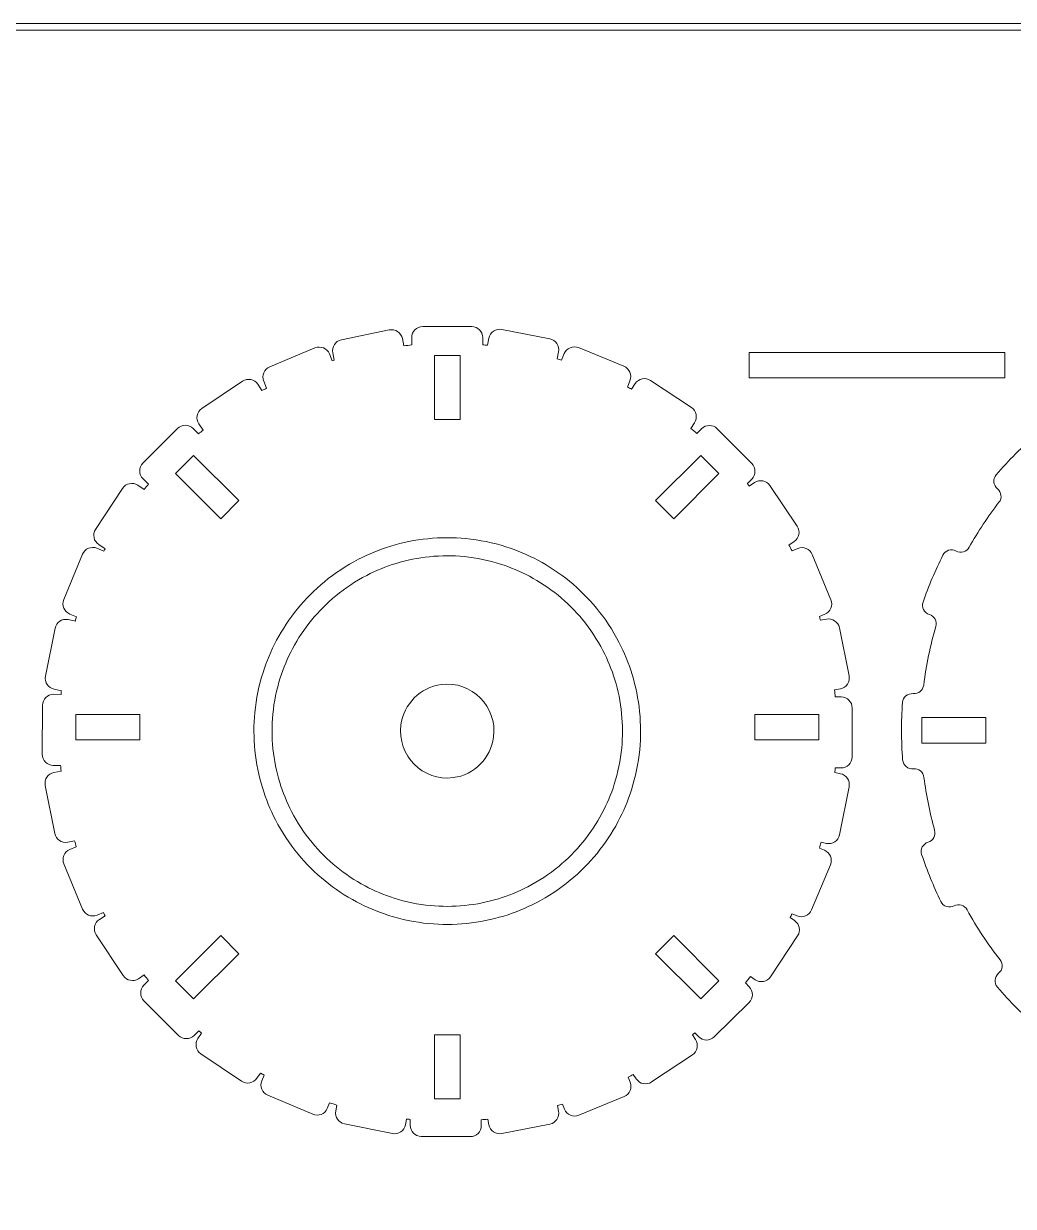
# Model space of a CAD drawing. Header units: centimetres. Extents: x -162 to 162, y -134 to 134.
# Drawn here: x 108.9 to 120.7, y -4.79 to 9.3 of the extents above; entities that cross this region are included whole.
import ezdxf

# ---------------------------------------------------------------- set-up
doc = ezdxf.new("R2010")
doc.units = ezdxf.units.CM
doc.header["$MEASUREMENT"] = 0
doc.layers.add('Capa 1', color=7, linetype='Continuous')
doc.layers.add('GUIDE', color=7, linetype='Continuous')

msp = doc.modelspace()

# ---------------------------------------------------------------- linework, layer by layer
at = {"layer": 'Capa 1', "lineweight": 9}
for points, knots in [([(118.64385, 0.43228), (118.71633, 0.43212), (118.77573, 0.49127), (118.77591, 0.56373), (118.77591, 0.56373), (118.77724, 1.14718), (118.77724, 1.14718), (118.77739, 1.21965), (118.71825, 1.27907), (118.64579, 1.27925), (118.64579, 1.27925), (118.57515, 1.2794), (118.57515, 1.2794), (118.57265, 1.30703), (118.57028, 1.33467), (118.5673, 1.36215), (118.5673, 1.36215), (118.63628, 1.37601), (118.63628, 1.37601), (118.70732, 1.3903), (118.75377, 1.4601), (118.73948, 1.53114), (118.73948, 1.53114), (118.62452, 2.10317), (118.62452, 2.10317), (118.61025, 2.17421), (118.54043, 2.22065), (118.46938, 2.20638), (118.46938, 2.20638), (118.39914, 2.19226), (118.39914, 2.19226), (118.39467, 2.20712), (118.39096, 2.22227), (118.38636, 2.23704), (118.38636, 2.23704), (118.45189, 2.26407), (118.45189, 2.26407), (118.51888, 2.29168), (118.55109, 2.3691), (118.52346, 2.43609), (118.52346, 2.43609), (118.30105, 2.9755), (118.30105, 2.9755), (118.27342, 3.04249), (118.19601, 3.0747), (118.12902, 3.04707), (118.12902, 3.04707), (118.06037, 3.01876), (118.06037, 3.01876), (118.04827, 3.04168), (118.03639, 3.06471), (118.02392, 3.08739), (118.02392, 3.08739), (118.08543, 3.12864), (118.08543, 3.12864), (118.14561, 3.16898), (118.16184, 3.25126), (118.12148, 3.31144), (118.12148, 3.31144), (117.79653, 3.79604), (117.79653, 3.79604), (117.75616, 3.85622), (117.67391, 3.87245), (117.61373, 3.83209), (117.61373, 3.83209), (117.54978, 3.78922), (117.54978, 3.78922), (117.54165, 3.79918), (117.53353, 3.80914), (117.5253, 3.81903), (117.5253, 3.81903), (117.57995, 3.8733), (117.57995, 3.8733), (117.63138, 3.92436), (117.63166, 4.00821), (117.58059, 4.05963), (117.58059, 4.05963), (117.16945, 4.4736), (117.16945, 4.4736), (117.11838, 4.52503), (117.03454, 4.52531), (116.98311, 4.47424), (116.98311, 4.47424), (116.92674, 4.41827), (116.92674, 4.41827), (116.90254, 4.43844), (116.87775, 4.45788), (116.85313, 4.47757), (116.85313, 4.47757), (116.8975, 4.5445), (116.8975, 4.5445), (116.93753, 4.60489), (116.92085, 4.68708), (116.86047, 4.72711), (116.86047, 4.72711), (116.37413, 5.04946), (116.37413, 5.04946), (116.31373, 5.08951), (116.23156, 5.07283), (116.19153, 5.01244), (116.19153, 5.01244), (116.14667, 4.94475), (116.14667, 4.94475), (116.1304, 4.95349), (116.1137, 4.96149), (116.09731, 4.97003), (116.09731, 4.97003), (116.1285, 5.04588), (116.1285, 5.04588), (116.15607, 5.11289), (116.12378, 5.19028), (116.05677, 5.21784), (116.05677, 5.21784), (115.51717, 5.43979), (115.51717, 5.43979), (115.45015, 5.46736), (115.37276, 5.43508), (115.34521, 5.36807), (115.34521, 5.36807), (115.31358, 5.29115), (115.31358, 5.29115), (115.29606, 5.29649), (115.27821, 5.30106), (115.2606, 5.30619), (115.2606, 5.30619), (115.27689, 5.38865), (115.27689, 5.38865), (115.29094, 5.45973), (115.24427, 5.5294), (115.17318, 5.54345), (115.17318, 5.54345), (114.6008, 5.65657), (114.6008, 5.65657), (114.5297, 5.67062), (114.46004, 5.62395), (114.446, 5.55287), (114.446, 5.55287), (114.42939, 5.46886), (114.42939, 5.46886), (114.41137, 5.47067), (114.39305, 5.47139), (114.37498, 5.47299), (114.37498, 5.47299), (114.37498, 5.55981), (114.37498, 5.55981), (114.37498, 5.63227), (114.31571, 5.69157), (114.24323, 5.69157), (114.24323, 5.69157), (113.65977, 5.69157), (113.65977, 5.69157), (113.58731, 5.69157), (113.52801, 5.63227), (113.52801, 5.55981), (113.52801, 5.55981), (113.52801, 5.47164), (113.52801, 5.47164), (113.49652, 5.46873), (113.46518, 5.46535), (113.43386, 5.4618), (113.43386, 5.4618), (113.41597, 5.54836), (113.41597, 5.54836), (113.4013, 5.61931), (113.33124, 5.66537), (113.26027, 5.65069), (113.26027, 5.65069), (112.6889, 5.53256), (112.6889, 5.53256), (112.61793, 5.5179), (112.57188, 5.44783), (112.58654, 5.37687), (112.58654, 5.37687), (112.60443, 5.29038), (112.60443, 5.29038), (112.59647, 5.28795), (112.58833, 5.28593), (112.5804, 5.28346), (112.5804, 5.28346), (112.54677, 5.36465), (112.54677, 5.36465), (112.51905, 5.43159), (112.44158, 5.46367), (112.37463, 5.43596), (112.37463, 5.43596), (111.83559, 5.21268), (111.83559, 5.21268), (111.76864, 5.18494), (111.73655, 5.10749), (111.76428, 5.04054), (111.76428, 5.04054), (111.79872, 4.95738), (111.79872, 4.95738), (111.78029, 4.94765), (111.76154, 4.93846), (111.74325, 4.92847), (111.74325, 4.92847), (111.69357, 5.00272), (111.69357, 5.00272), (111.65328, 5.06294), (111.57104, 5.07925), (111.51082, 5.03896), (111.51082, 5.03896), (111.02588, 4.71451), (111.02588, 4.71451), (110.96565, 4.67421), (110.94934, 4.59195), (110.98964, 4.53173), (110.98964, 4.53173), (111.04027, 4.45609), (111.04027, 4.45609), (111.02242, 4.4416), (111.00468, 4.42702), (110.98707, 4.41227), (110.98707, 4.41227), (110.92252, 4.47647), (110.92252, 4.47647), (110.87116, 4.52757), (110.78731, 4.52735), (110.7362, 4.47597), (110.7362, 4.47597), (110.32474, 4.06229), (110.32474, 4.06229), (110.27364, 4.01091), (110.27387, 3.92706), (110.32525, 3.87597), (110.32525, 3.87597), (110.38944, 3.81211), (110.38944, 3.81211), (110.37252, 3.7917), (110.35653, 3.77051), (110.33994, 3.74979), (110.33994, 3.74979), (110.26357, 3.80004), (110.26357, 3.80004), (110.20303, 3.83987), (110.12091, 3.82293), (110.08108, 3.76239), (110.08108, 3.76239), (109.76036, 3.27499), (109.76036, 3.27499), (109.72054, 3.21446), (109.73747, 3.13234), (109.79801, 3.0925), (109.79801, 3.0925), (109.8729, 3.04322), (109.8729, 3.04322), (109.86786, 3.03385), (109.86329, 3.02419), (109.85832, 3.01477), (109.85832, 3.01477), (109.77506, 3.04915), (109.77506, 3.04915), (109.70808, 3.0768), (109.63066, 3.04464), (109.603, 2.97765), (109.603, 2.97765), (109.38031, 2.43836), (109.38031, 2.43836), (109.35266, 2.37138), (109.38483, 2.29395), (109.45181, 2.26629), (109.45181, 2.26629), (109.53308, 2.23273), (109.53308, 2.23273), (109.52797, 2.21627), (109.52385, 2.19939), (109.51892, 2.18284), (109.51892, 2.18284), (109.43179, 2.20023), (109.43179, 2.20023), (109.36072, 2.21442), (109.29098, 2.16787), (109.2768, 2.09681), (109.2768, 2.09681), (109.16262, 1.52462), (109.16262, 1.52462), (109.14844, 1.45355), (109.19497, 1.38382), (109.26604, 1.36964), (109.26604, 1.36964), (109.3522, 1.35244), (109.3522, 1.35244), (109.35067, 1.33807), (109.34923, 1.32366), (109.34784, 1.30925), (109.34784, 1.30925), (109.25999, 1.30961), (109.25999, 1.30961), (109.18752, 1.30992), (109.12798, 1.25088), (109.12768, 1.17841), (109.12768, 1.17841), (109.12524, 0.59496), (109.12524, 0.59496), (109.12494, 0.5225), (109.18397, 0.46296), (109.25643, 0.46266), (109.25643, 0.46266), (109.34357, 0.46229), (109.34357, 0.46229), (109.34544, 0.44017), (109.34645, 0.41779), (109.34864, 0.39575), (109.34864, 0.39575), (109.26436, 0.37923), (109.26436, 0.37923), (109.19325, 0.36529), (109.14647, 0.29571), (109.16042, 0.2246), (109.16042, 0.2246), (109.27264, -0.34798), (109.27264, -0.34798), (109.28659, -0.41909), (109.35618, -0.46586), (109.42729, -0.45192), (109.42729, -0.45192), (109.50989, -0.43572), (109.50989, -0.43572), (109.51677, -0.45947), (109.52291, -0.48354), (109.53016, -0.50714), (109.53016, -0.50714), (109.45354, -0.53887), (109.45354, -0.53887), (109.38659, -0.56662), (109.35452, -0.64409), (109.38225, -0.71104), (109.38225, -0.71104), (109.6056, -1.25006), (109.6056, -1.25006), (109.63334, -1.317), (109.71081, -1.34908), (109.77776, -1.32133), (109.77776, -1.32133), (109.85347, -1.28996), (109.85347, -1.28996), (109.86004, -1.3025), (109.86615, -1.31531), (109.87283, -1.32777), (109.87283, -1.32777), (109.80506, -1.37267), (109.80506, -1.37267), (109.74465, -1.41269), (109.72797, -1.49486), (109.768, -1.55527), (109.768, -1.55527), (110.09026, -2.04167), (110.09026, -2.04167), (110.13027, -2.10207), (110.21244, -2.11874), (110.27286, -2.07873), (110.27286, -2.07873), (110.33985, -2.03434), (110.33985, -2.03434), (110.35726, -2.05609), (110.37414, -2.07823), (110.39192, -2.09966), (110.39192, -2.09966), (110.33589, -2.15578), (110.33589, -2.15578), (110.28469, -2.20706), (110.28476, -2.29091), (110.33605, -2.34211), (110.33605, -2.34211), (110.74896, -2.75433), (110.74896, -2.75433), (110.80024, -2.80552), (110.88408, -2.80546), (110.93527, -2.75418), (110.93527, -2.75418), (110.98995, -2.69942), (110.98995, -2.69942), (111.00107, -2.70873), (111.01207, -2.71822), (111.02328, -2.72742), (111.02328, -2.72742), (110.98035, -2.79125), (110.98035, -2.79125), (110.9399, -2.85136), (110.956, -2.93366), (111.01611, -2.9741), (111.01611, -2.9741), (111.50022, -3.29979), (111.50022, -3.29979), (111.56034, -3.34024), (111.64264, -3.32415), (111.68308, -3.26401), (111.68308, -3.26401), (111.72454, -3.20239), (111.72454, -3.20239), (111.73951, -3.21064), (111.75442, -3.21898), (111.76948, -3.22707), (111.76948, -3.22707), (111.74081, -3.29519), (111.74081, -3.29519), (111.7127, -3.36199), (111.74435, -3.43963), (111.81115, -3.46773), (111.81115, -3.46773), (112.34893, -3.69404), (112.34893, -3.69404), (112.41573, -3.72215), (112.49336, -3.6905), (112.52147, -3.6237), (112.52147, -3.6237), (112.5493, -3.5576), (112.5493, -3.5576), (112.57789, -3.56673), (112.60673, -3.5753), (112.63558, -3.58389), (112.63558, -3.58389), (112.62158, -3.65436), (112.62158, -3.65436), (112.60745, -3.72544), (112.65404, -3.79514), (112.72513, -3.80927), (112.72513, -3.80927), (113.2974, -3.92295), (113.2974, -3.92295), (113.36848, -3.93709), (113.43818, -3.89049), (113.45231, -3.8194), (113.45231, -3.8194), (113.46598, -3.75055), (113.46598, -3.75055), (113.48065, -3.75211), (113.49535, -3.75352), (113.51006, -3.75495), (113.51006, -3.75495), (113.50979, -3.82517), (113.50979, -3.82517), (113.5095, -3.89763), (113.56856, -3.95715), (113.64102, -3.95743), (113.64102, -3.95743), (114.22448, -3.9597), (114.22448, -3.9597), (114.29695, -3.95998), (114.35647, -3.90092), (114.35674, -3.82847), (114.35674, -3.82847), (114.35702, -3.75902), (114.35702, -3.75902), (114.3828, -3.75684), (114.40889, -3.75572), (114.43454, -3.75311), (114.43454, -3.75311), (114.44774, -3.81972), (114.44774, -3.81972), (114.46181, -3.89081), (114.53148, -3.93744), (114.60257, -3.92337), (114.60257, -3.92337), (115.17492, -3.81004), (115.17492, -3.81004), (115.246, -3.79596), (115.29264, -3.72629), (115.27857, -3.6552), (115.27857, -3.6552), (115.26555, -3.58947), (115.26555, -3.58947), (115.28459, -3.58388), (115.30391, -3.57901), (115.32286, -3.57319), (115.32286, -3.57319), (115.34802, -3.63423), (115.34802, -3.63423), (115.37562, -3.70124), (115.45303, -3.73347), (115.52002, -3.70586), (115.52002, -3.70586), (116.05949, -3.48357), (116.05949, -3.48357), (116.12648, -3.45597), (116.15871, -3.37855), (116.13111, -3.31156), (116.13111, -3.31156), (116.10587, -3.25032), (116.10587, -3.25032), (116.12659, -3.23947), (116.14783, -3.22946), (116.16837, -3.2183), (116.16837, -3.2183), (116.2045, -3.27245), (116.2045, -3.27245), (116.24472, -3.33273), (116.32696, -3.34913), (116.38723, -3.30891), (116.38723, -3.30891), (116.87255, -2.98502), (116.87255, -2.98502), (116.93282, -2.9448), (116.94921, -2.86258), (116.909, -2.80231), (116.909, -2.80231), (116.87224, -2.74722), (116.87224, -2.74722), (116.88188, -2.73943), (116.89192, -2.73212), (116.90148, -2.72424), (116.90148, -2.72424), (116.94755, -2.77089), (116.94755, -2.77089), (116.99844, -2.82246), (117.08231, -2.82299), (117.13387, -2.77208), (117.13387, -2.77208), (117.54908, -2.36216), (117.54908, -2.36216), (117.60063, -2.31124), (117.60116, -2.22741), (117.55025, -2.17583), (117.55025, -2.17583), (117.50369, -2.12865), (117.50369, -2.12865), (117.52448, -2.10399), (117.54507, -2.07915), (117.56538, -2.05405), (117.56538, -2.05405), (117.62045, -2.0908), (117.62045, -2.0908), (117.68072, -2.13102), (117.76295, -2.11461), (117.80316, -2.05434), (117.80316, -2.05434), (118.12703, -1.56899), (118.12703, -1.56899), (118.16724, -1.50872), (118.15083, -1.42649), (118.09056, -1.38628), (118.09056, -1.38628), (118.03644, -1.35016), (118.03644, -1.35016), (118.04451, -1.33528), (118.0517, -1.31986), (118.05961, -1.3049), (118.05961, -1.3049), (118.12055, -1.3303), (118.12055, -1.3303), (118.18743, -1.35818), (118.26495, -1.32628), (118.29284, -1.25939), (118.29284, -1.25939), (118.51733, -0.72084), (118.51733, -0.72084), (118.54522, -0.65396), (118.51331, -0.57643), (118.44643, -0.54854), (118.44643, -0.54854), (118.38582, -0.52328), (118.38582, -0.52328), (118.39303, -0.5002), (118.39898, -0.4766), (118.40582, -0.45337), (118.40582, -0.45337), (118.47146, -0.46645), (118.47146, -0.46645), (118.54253, -0.48062), (118.61226, -0.43406), (118.62642, -0.363), (118.62642, -0.363), (118.7405, 0.2092), (118.7405, 0.2092), (118.75468, 0.28027), (118.70812, 0.35), (118.63706, 0.36417), (118.63706, 0.36417), (118.57037, 0.37746), (118.57037, 0.37746), (118.57225, 0.39568), (118.57323, 0.41416), (118.57488, 0.43244), (118.57488, 0.43244), (118.64385, 0.43228), (118.64385, 0.43228)], [0, 0, 0, 0, 0.00520833, 0.00520833, 0.00520833, 0.01041667, 0.01041667, 0.01041667, 0.015625, 0.015625, 0.015625, 0.02083333, 0.02083333, 0.02083333, 0.02604167, 0.02604167, 0.02604167, 0.03125, 0.03125, 0.03125, 0.03645833, 0.03645833, 0.03645833, 0.04166667, 0.04166667, 0.04166667, 0.046875, 0.046875, 0.046875, 0.05208333, 0.05208333, 0.05208333, 0.05729167, 0.05729167, 0.05729167, 0.0625, 0.0625, 0.0625, 0.06770833, 0.06770833, 0.06770833, 0.07291667, 0.07291667, 0.07291667, 0.078125, 0.078125, 0.078125, 0.08333333, 0.08333333, 0.08333333, 0.08854167, 0.08854167, 0.08854167, 0.09375, 0.09375, 0.09375, 0.09895833, 0.09895833, 0.09895833, 0.10416667, 0.10416667, 0.10416667, 0.109375, 0.109375, 0.109375, 0.11458333, 0.11458333, 0.11458333, 0.11979167, 0.11979167, 0.11979167, 0.125, 0.125, 0.125, 0.13020833, 0.13020833, 0.13020833, 0.13541667, 0.13541667, 0.13541667, 0.140625, 0.140625, 0.140625, 0.14583333, 0.14583333, 0.14583333, 0.15104167, 0.15104167, 0.15104167, 0.15625, 0.15625, 0.15625, 0.16145833, 0.16145833, 0.16145833, 0.16666667, 0.16666667, 0.16666667, 0.171875, 0.171875, 0.171875, 0.17708333, 0.17708333, 0.17708333, 0.18229167, 0.18229167, 0.18229167, 0.1875, 0.1875, 0.1875, 0.19270833, 0.19270833, 0.19270833, 0.19791667, 0.19791667, 0.19791667, 0.203125, 0.203125, 0.203125, 0.20833333, 0.20833333, 0.20833333, 0.21354167, 0.21354167, 0.21354167, 0.21875, 0.21875, 0.21875, 0.22395833, 0.22395833, 0.22395833, 0.22916667, 0.22916667, 0.22916667, 0.234375, 0.234375, 0.234375, 0.23958333, 0.23958333, 0.23958333, 0.24479167, 0.24479167, 0.24479167, 0.25, 0.25, 0.25, 0.25520833, 0.25520833, 0.25520833, 0.26041667, 0.26041667, 0.26041667, 0.265625, 0.265625, 0.265625, 0.27083333, 0.27083333, 0.27083333, 0.27604167, 0.27604167, 0.27604167, 0.28125, 0.28125, 0.28125, 0.28645833, 0.28645833, 0.28645833, 0.29166667, 0.29166667, 0.29166667, 0.296875, 0.296875, 0.296875, 0.30208333, 0.30208333, 0.30208333, 0.30729167, 0.30729167, 0.30729167, 0.3125, 0.3125, 0.3125, 0.31770833, 0.31770833, 0.31770833, 0.32291667, 0.32291667, 0.32291667, 0.328125, 0.328125, 0.328125, 0.33333333, 0.33333333, 0.33333333, 0.33854167, 0.33854167, 0.33854167, 0.34375, 0.34375, 0.34375, 0.34895833, 0.34895833, 0.34895833, 0.35416667, 0.35416667, 0.35416667, 0.359375, 0.359375, 0.359375, 0.36458333, 0.36458333, 0.36458333, 0.36979167, 0.36979167, 0.36979167, 0.375, 0.375, 0.375, 0.38020833, 0.38020833, 0.38020833, 0.38541667, 0.38541667, 0.38541667, 0.390625, 0.390625, 0.390625, 0.39583333, 0.39583333, 0.39583333, 0.40104167, 0.40104167, 0.40104167, 0.40625, 0.40625, 0.40625, 0.41145833, 0.41145833, 0.41145833, 0.41666667, 0.41666667, 0.41666667, 0.421875, 0.421875, 0.421875, 0.42708333, 0.42708333, 0.42708333, 0.43229167, 0.43229167, 0.43229167, 0.4375, 0.4375, 0.4375, 0.44270833, 0.44270833, 0.44270833, 0.44791667, 0.44791667, 0.44791667, 0.453125, 0.453125, 0.453125, 0.45833333, 0.45833333, 0.45833333, 0.46354167, 0.46354167, 0.46354167, 0.46875, 0.46875, 0.46875, 0.47395833, 0.47395833, 0.47395833, 0.47916667, 0.47916667, 0.47916667, 0.484375, 0.484375, 0.484375, 0.48958333, 0.48958333, 0.48958333, 0.49479167, 0.49479167, 0.49479167, 0.5, 0.5, 0.5, 0.50520833, 0.50520833, 0.50520833, 0.51041667, 0.51041667, 0.51041667, 0.515625, 0.515625, 0.515625, 0.52083333, 0.52083333, 0.52083333, 0.52604167, 0.52604167, 0.52604167, 0.53125, 0.53125, 0.53125, 0.53645833, 0.53645833, 0.53645833, 0.54166667, 0.54166667, 0.54166667, 0.546875, 0.546875, 0.546875, 0.55208333, 0.55208333, 0.55208333, 0.55729167, 0.55729167, 0.55729167, 0.5625, 0.5625, 0.5625, 0.56770833, 0.56770833, 0.56770833, 0.57291667, 0.57291667, 0.57291667, 0.578125, 0.578125, 0.578125, 0.58333333, 0.58333333, 0.58333333, 0.58854167, 0.58854167, 0.58854167, 0.59375, 0.59375, 0.59375, 0.59895833, 0.59895833, 0.59895833, 0.60416667, 0.60416667, 0.60416667, 0.609375, 0.609375, 0.609375, 0.61458333, 0.61458333, 0.61458333, 0.61979167, 0.61979167, 0.61979167, 0.625, 0.625, 0.625, 0.63020833, 0.63020833, 0.63020833, 0.63541667, 0.63541667, 0.63541667, 0.640625, 0.640625, 0.640625, 0.64583333, 0.64583333, 0.64583333, 0.65104167, 0.65104167, 0.65104167, 0.65625, 0.65625, 0.65625, 0.66145833, 0.66145833, 0.66145833, 0.66666667, 0.66666667, 0.66666667, 0.671875, 0.671875, 0.671875, 0.67708333, 0.67708333, 0.67708333, 0.68229167, 0.68229167, 0.68229167, 0.6875, 0.6875, 0.6875, 0.69270833, 0.69270833, 0.69270833, 0.69791667, 0.69791667, 0.69791667, 0.703125, 0.703125, 0.703125, 0.70833333, 0.70833333, 0.70833333, 0.71354167, 0.71354167, 0.71354167, 0.71875, 0.71875, 0.71875, 0.72395833, 0.72395833, 0.72395833, 0.72916667, 0.72916667, 0.72916667, 0.734375, 0.734375, 0.734375, 0.73958333, 0.73958333, 0.73958333, 0.74479167, 0.74479167, 0.74479167, 0.75, 0.75, 0.75, 0.75520833, 0.75520833, 0.75520833, 0.76041667, 0.76041667, 0.76041667, 0.765625, 0.765625, 0.765625, 0.77083333, 0.77083333, 0.77083333, 0.77604167, 0.77604167, 0.77604167, 0.78125, 0.78125, 0.78125, 0.78645833, 0.78645833, 0.78645833, 0.79166667, 0.79166667, 0.79166667, 0.796875, 0.796875, 0.796875, 0.80208333, 0.80208333, 0.80208333, 0.80729167, 0.80729167, 0.80729167, 0.8125, 0.8125, 0.8125, 0.81770833, 0.81770833, 0.81770833, 0.82291667, 0.82291667, 0.82291667, 0.828125, 0.828125, 0.828125, 0.83333333, 0.83333333, 0.83333333, 0.83854167, 0.83854167, 0.83854167, 0.84375, 0.84375, 0.84375, 0.84895833, 0.84895833, 0.84895833, 0.85416667, 0.85416667, 0.85416667, 0.859375, 0.859375, 0.859375, 0.86458333, 0.86458333, 0.86458333, 0.86979167, 0.86979167, 0.86979167, 0.875, 0.875, 0.875, 0.88020833, 0.88020833, 0.88020833, 0.88541667, 0.88541667, 0.88541667, 0.890625, 0.890625, 0.890625, 0.89583333, 0.89583333, 0.89583333, 0.90104167, 0.90104167, 0.90104167, 0.90625, 0.90625, 0.90625, 0.91145833, 0.91145833, 0.91145833, 0.91666667, 0.91666667, 0.91666667, 0.921875, 0.921875, 0.921875, 0.92708333, 0.92708333, 0.92708333, 0.93229167, 0.93229167, 0.93229167, 0.9375, 0.9375, 0.9375, 0.94270833, 0.94270833, 0.94270833, 0.94791667, 0.94791667, 0.94791667, 0.953125, 0.953125, 0.953125, 0.95833333, 0.95833333, 0.95833333, 0.96354167, 0.96354167, 0.96354167, 0.96875, 0.96875, 0.96875, 0.97395833, 0.97395833, 0.97395833, 0.97916667, 0.97916667, 0.97916667, 0.984375, 0.984375, 0.984375, 0.98958333, 0.98958333, 0.98958333, 0.99479167, 0.99479167, 0.99479167, 1, 1, 1, 1]), ([(123.47522, 5.28234), (123.25974, 5.25491), (123.04981, 5.21212), (122.84617, 5.15562), (122.78535, 5.13874), (122.72242, 5.17219), (122.70395, 5.23254), (122.70395, 5.23254), (122.70375, 5.2332), (122.70375, 5.2332), (122.6848, 5.29519), (122.61824, 5.33063), (122.55674, 5.31014), (122.36323, 5.24562), (122.17593, 5.16874), (121.99532, 5.08087), (121.93705, 5.05252), (121.91438, 4.98079), (121.94415, 4.92323), (121.94415, 4.92323), (121.94436, 4.92284), (121.94436, 4.92284), (121.9734, 4.86669), (121.95155, 4.79852), (121.89616, 4.76805), (121.68697, 4.65299), (121.48837, 4.52205), (121.30224, 4.37646), (121.25242, 4.33749), (121.18118, 4.34422), (121.14096, 4.39304), (121.14096, 4.39304), (121.14095, 4.39305), (121.14095, 4.39305), (121.09966, 4.44317), (121.02445, 4.45046), (120.97542, 4.40788), (120.80289, 4.2581), (120.6416, 4.0962), (120.49308, 3.92342), (120.45076, 3.87419), (120.45846, 3.79906), (120.50876, 3.75801), (120.50876, 3.75801), (120.50905, 3.75778), (120.50905, 3.75778), (120.55795, 3.71786), (120.56502, 3.64686), (120.52637, 3.59694), (120.39546, 3.42781), (120.27677, 3.24915), (120.1712, 3.06249), (120.14014, 3.00756), (120.07193, 2.98659), (120.01622, 3.0162), (120.01622, 3.0162), (120.01556, 3.01656), (120.01556, 3.01656), (119.95833, 3.04697), (119.8863, 3.02509), (119.85731, 2.96713), (119.76713, 2.78687), (119.68852, 2.6002), (119.622, 2.40828), (119.60076, 2.34699), (119.63543, 2.28005), (119.69723, 2.26038), (119.69723, 2.26038), (119.69747, 2.2603), (119.69747, 2.2603), (119.75774, 2.24112), (119.79052, 2.17751), (119.77286, 2.11677), (119.70715, 1.89073), (119.65897, 1.6579), (119.62997, 1.41988), (119.62233, 1.35709), (119.56718, 1.31137), (119.50422, 1.31745), (119.50422, 1.31745), (119.50421, 1.31746), (119.50421, 1.31746), (119.43957, 1.3237), (119.38125, 1.27584), (119.3767, 1.21107), (119.36089, 0.9865), (119.36097, 0.75824), (119.37845, 0.52744), (119.38336, 0.46271), (119.44195, 0.41483), (119.50655, 0.42137), (119.50655, 0.42137), (119.50692, 0.4214), (119.50692, 0.4214), (119.56972, 0.42776), (119.62492, 0.38238), (119.63289, 0.31977), (119.6603, 0.1043), (119.7031, -0.10562), (119.7596, -0.30928), (119.77647, -0.37009), (119.74303, -0.43303), (119.68267, -0.45149), (119.68267, -0.45149), (119.68203, -0.45169), (119.68203, -0.45169), (119.62004, -0.47064), (119.58459, -0.5372), (119.60509, -0.59869), (119.6696, -0.79222), (119.74648, -0.97952), (119.83435, -1.16012), (119.8627, -1.2184), (119.93443, -1.24107), (119.99199, -1.21129), (119.99199, -1.21129), (119.99238, -1.2111), (119.99238, -1.2111), (120.04853, -1.18205), (120.1167, -1.20389), (120.14717, -1.25929), (120.26223, -1.46848), (120.39317, -1.66708), (120.53876, -1.85321), (120.57773, -1.90302), (120.571, -1.97427), (120.52219, -2.01448), (120.52219, -2.01448), (120.52217, -2.01449), (120.52217, -2.01449), (120.47206, -2.05579), (120.46476, -2.13099), (120.50734, -2.18003), (120.65712, -2.35256), (120.81901, -2.51384), (120.9918, -2.66236), (121.04104, -2.70468), (121.11616, -2.69697), (121.15721, -2.64668), (121.15721, -2.64668), (121.15744, -2.6464), (121.15744, -2.6464), (121.19735, -2.59749), (121.26836, -2.59042), (121.31828, -2.62906), (121.48741, -2.75999), (121.66607, -2.87868), (121.85273, -2.98425), (121.90766, -3.01532), (121.92863, -3.08351), (121.89901, -3.13924), (121.89901, -3.13924), (121.89867, -3.13988), (121.89867, -3.13988), (121.86824, -3.1971), (121.89012, -3.26913), (121.94808, -3.29813), (122.12835, -3.38831), (122.31501, -3.46691), (122.50693, -3.53343), (122.56822, -3.55467), (122.63517, -3.52001), (122.65484, -3.4582), (122.65484, -3.4582), (122.65491, -3.45798), (122.65491, -3.45798), (122.67409, -3.3977), (122.73771, -3.36492), (122.79844, -3.38258), (123.02448, -3.4483), (123.25733, -3.49647), (123.49534, -3.52546), (123.55812, -3.53311), (123.60385, -3.58826), (123.59777, -3.65121), (123.59777, -3.65121), (123.59776, -3.65125), (123.59776, -3.65125), (123.59152, -3.71589), (123.63937, -3.77419), (123.70415, -3.77876), (123.92872, -3.79455), (124.15699, -3.79448), (124.38777, -3.777), (124.45252, -3.77209), (124.50039, -3.71349), (124.49385, -3.6489), (124.49385, -3.6489), (124.49382, -3.64853), (124.49382, -3.64853), (124.48746, -3.58573), (124.53284, -3.53053), (124.59546, -3.52256), (124.81092, -3.49514), (125.02084, -3.45234), (125.22449, -3.39584), (125.28531, -3.37896), (125.34825, -3.41241), (125.36671, -3.47277), (125.36671, -3.47277), (125.36691, -3.47342), (125.36691, -3.47342), (125.38587, -3.53541), (125.45242, -3.57086), (125.51392, -3.55035), (125.70744, -3.48584), (125.89474, -3.40895), (126.07534, -3.3211), (126.13361, -3.29275), (126.15629, -3.22102), (126.12651, -3.16345), (126.12651, -3.16345), (126.12631, -3.16305), (126.12631, -3.16305), (126.09727, -3.1069), (126.11912, -3.03874), (126.17451, -3.00827), (126.3837, -2.89321), (126.58229, -2.76228), (126.76842, -2.61668), (126.81824, -2.57771), (126.88949, -2.58444), (126.9297, -2.63326), (126.9297, -2.63326), (126.9297, -2.63326), (126.9297, -2.63326), (126.971, -2.68338), (127.0462, -2.69068), (127.09524, -2.64811), (127.26777, -2.49832), (127.42905, -2.33643), (127.57758, -2.16363), (127.61989, -2.1144), (127.61219, -2.03928), (127.5619, -1.99823), (127.5619, -1.99823), (127.56162, -1.998), (127.56162, -1.998), (127.5127, -1.95808), (127.50565, -1.88708), (127.54429, -1.83716), (127.67521, -1.66804), (127.79389, -1.48938), (127.89946, -1.30271), (127.93053, -1.24779), (127.99872, -1.22682), (128.05444, -1.25643), (128.05444, -1.25643), (128.0551, -1.25678), (128.0551, -1.25678), (128.11231, -1.28719), (128.18434, -1.26531), (128.21333, -1.20736), (128.30353, -1.02709), (128.38213, -0.84043), (128.44865, -0.6485), (128.46988, -0.58722), (128.43522, -0.52027), (128.37342, -0.50061), (128.37342, -0.50061), (128.37319, -0.50054), (128.37319, -0.50054), (128.31291, -0.48135), (128.28014, -0.41774), (128.2978, -0.357), (128.36352, -0.13095), (128.41168, 0.10188), (128.44069, 0.3399), (128.44834, 0.40268), (128.50348, 0.4484), (128.56644, 0.44232), (128.56644, 0.44232), (128.56647, 0.44232), (128.56647, 0.44232), (128.6311, 0.43608), (128.68941, 0.48394), (128.69397, 0.54871), (128.70976, 0.77328), (128.70968, 1.00155), (128.69221, 1.23233), (128.6873, 1.29706), (128.6287, 1.34495), (128.56411, 1.33841), (128.56411, 1.33841), (128.56375, 1.33837), (128.56375, 1.33837), (128.50095, 1.33201), (128.44575, 1.37739), (128.43778, 1.44), (128.41036, 1.65547), (128.36755, 1.8654), (128.31105, 2.06906), (128.29418, 2.12986), (128.32763, 2.19281), (128.38798, 2.21126), (128.38798, 2.21126), (128.38863, 2.21146), (128.38863, 2.21146), (128.45061, 2.23042), (128.48606, 2.29698), (128.46557, 2.35847), (128.40106, 2.55199), (128.32418, 2.73929), (128.23632, 2.91989), (128.20797, 2.97817), (128.13624, 3.00084), (128.07867, 2.97107), (128.07867, 2.97107), (128.07827, 2.97086), (128.07827, 2.97086), (128.02212, 2.94182), (127.95396, 2.96367), (127.92349, 3.01905), (127.80842, 3.22824), (127.6775, 3.42684), (127.53189, 3.61298), (127.49292, 3.6628), (127.49965, 3.73404), (127.54847, 3.77426), (127.54847, 3.77426), (127.54848, 3.77427), (127.54848, 3.77427), (127.5986, 3.81557), (127.6059, 3.89077), (127.56333, 3.9398), (127.41354, 4.11234), (127.25164, 4.27362), (127.07885, 4.42214), (127.02962, 4.46445), (126.95449, 4.45675), (126.91345, 4.40646), (126.91345, 4.40646), (126.91322, 4.40617), (126.91322, 4.40617), (126.8733, 4.35727), (126.8023, 4.3502), (126.75238, 4.38885), (126.58327, 4.51977), (126.4046, 4.63845), (126.21793, 4.74402), (126.16301, 4.77509), (126.14203, 4.84329), (126.17165, 4.899), (126.17165, 4.899), (126.172, 4.89967), (126.172, 4.89967), (126.20241, 4.95689), (126.18053, 5.02892), (126.12258, 5.05791), (125.94231, 5.14809), (125.75563, 5.2267), (125.56371, 5.29322), (125.50243, 5.31446), (125.43548, 5.27979), (125.41582, 5.21799), (125.41582, 5.21799), (125.41574, 5.21775), (125.41574, 5.21775), (125.39656, 5.15748), (125.33295, 5.1247), (125.2722, 5.14236), (125.04617, 5.20808), (124.81334, 5.25625), (124.57533, 5.28525), (124.51254, 5.29289), (124.46682, 5.34804), (124.4729, 5.411), (124.4729, 5.411), (124.4729, 5.41102), (124.4729, 5.41102), (124.47914, 5.47566), (124.43128, 5.53397), (124.36651, 5.53852), (124.14194, 5.55433), (123.91367, 5.55425), (123.68289, 5.53677), (123.61815, 5.53186), (123.57027, 5.47327), (123.57681, 5.40867), (123.57681, 5.40867), (123.57685, 5.4083), (123.57685, 5.4083), (123.58321, 5.3455), (123.53783, 5.2903), (123.47522, 5.28234)], [0, 0, 0, 0, 0.0078125, 0.0078125, 0.0078125, 0.015625, 0.015625, 0.015625, 0.0234375, 0.0234375, 0.0234375, 0.03125, 0.03125, 0.03125, 0.0390625, 0.0390625, 0.0390625, 0.046875, 0.046875, 0.046875, 0.0546875, 0.0546875, 0.0546875, 0.0625, 0.0625, 0.0625, 0.0703125, 0.0703125, 0.0703125, 0.078125, 0.078125, 0.078125, 0.0859375, 0.0859375, 0.0859375, 0.09375, 0.09375, 0.09375, 0.1015625, 0.1015625, 0.1015625, 0.109375, 0.109375, 0.109375, 0.1171875, 0.1171875, 0.1171875, 0.125, 0.125, 0.125, 0.1328125, 0.1328125, 0.1328125, 0.140625, 0.140625, 0.140625, 0.1484375, 0.1484375, 0.1484375, 0.15625, 0.15625, 0.15625, 0.1640625, 0.1640625, 0.1640625, 0.171875, 0.171875, 0.171875, 0.1796875, 0.1796875, 0.1796875, 0.1875, 0.1875, 0.1875, 0.1953125, 0.1953125, 0.1953125, 0.203125, 0.203125, 0.203125, 0.2109375, 0.2109375, 0.2109375, 0.21875, 0.21875, 0.21875, 0.2265625, 0.2265625, 0.2265625, 0.234375, 0.234375, 0.234375, 0.2421875, 0.2421875, 0.2421875, 0.25, 0.25, 0.25, 0.2578125, 0.2578125, 0.2578125, 0.265625, 0.265625, 0.265625, 0.2734375, 0.2734375, 0.2734375, 0.28125, 0.28125, 0.28125, 0.2890625, 0.2890625, 0.2890625, 0.296875, 0.296875, 0.296875, 0.3046875, 0.3046875, 0.3046875, 0.3125, 0.3125, 0.3125, 0.3203125, 0.3203125, 0.3203125, 0.328125, 0.328125, 0.328125, 0.3359375, 0.3359375, 0.3359375, 0.34375, 0.34375, 0.34375, 0.3515625, 0.3515625, 0.3515625, 0.359375, 0.359375, 0.359375, 0.3671875, 0.3671875, 0.3671875, 0.375, 0.375, 0.375, 0.3828125, 0.3828125, 0.3828125, 0.390625, 0.390625, 0.390625, 0.3984375, 0.3984375, 0.3984375, 0.40625, 0.40625, 0.40625, 0.4140625, 0.4140625, 0.4140625, 0.421875, 0.421875, 0.421875, 0.4296875, 0.4296875, 0.4296875, 0.4375, 0.4375, 0.4375, 0.4453125, 0.4453125, 0.4453125, 0.453125, 0.453125, 0.453125, 0.4609375, 0.4609375, 0.4609375, 0.46875, 0.46875, 0.46875, 0.4765625, 0.4765625, 0.4765625, 0.484375, 0.484375, 0.484375, 0.4921875, 0.4921875, 0.4921875, 0.5, 0.5, 0.5, 0.5078125, 0.5078125, 0.5078125, 0.515625, 0.515625, 0.515625, 0.5234375, 0.5234375, 0.5234375, 0.53125, 0.53125, 0.53125, 0.5390625, 0.5390625, 0.5390625, 0.546875, 0.546875, 0.546875, 0.5546875, 0.5546875, 0.5546875, 0.5625, 0.5625, 0.5625, 0.5703125, 0.5703125, 0.5703125, 0.578125, 0.578125, 0.578125, 0.5859375, 0.5859375, 0.5859375, 0.59375, 0.59375, 0.59375, 0.6015625, 0.6015625, 0.6015625, 0.609375, 0.609375, 0.609375, 0.6171875, 0.6171875, 0.6171875, 0.625, 0.625, 0.625, 0.6328125, 0.6328125, 0.6328125, 0.640625, 0.640625, 0.640625, 0.6484375, 0.6484375, 0.6484375, 0.65625, 0.65625, 0.65625, 0.6640625, 0.6640625, 0.6640625, 0.671875, 0.671875, 0.671875, 0.6796875, 0.6796875, 0.6796875, 0.6875, 0.6875, 0.6875, 0.6953125, 0.6953125, 0.6953125, 0.703125, 0.703125, 0.703125, 0.7109375, 0.7109375, 0.7109375, 0.71875, 0.71875, 0.71875, 0.7265625, 0.7265625, 0.7265625, 0.734375, 0.734375, 0.734375, 0.7421875, 0.7421875, 0.7421875, 0.75, 0.75, 0.75, 0.7578125, 0.7578125, 0.7578125, 0.765625, 0.765625, 0.765625, 0.7734375, 0.7734375, 0.7734375, 0.78125, 0.78125, 0.78125, 0.7890625, 0.7890625, 0.7890625, 0.796875, 0.796875, 0.796875, 0.8046875, 0.8046875, 0.8046875, 0.8125, 0.8125, 0.8125, 0.8203125, 0.8203125, 0.8203125, 0.828125, 0.828125, 0.828125, 0.8359375, 0.8359375, 0.8359375, 0.84375, 0.84375, 0.84375, 0.8515625, 0.8515625, 0.8515625, 0.859375, 0.859375, 0.859375, 0.8671875, 0.8671875, 0.8671875, 0.875, 0.875, 0.875, 0.8828125, 0.8828125, 0.8828125, 0.890625, 0.890625, 0.890625, 0.8984375, 0.8984375, 0.8984375, 0.90625, 0.90625, 0.90625, 0.9140625, 0.9140625, 0.9140625, 0.921875, 0.921875, 0.921875, 0.9296875, 0.9296875, 0.9296875, 0.9375, 0.9375, 0.9375, 0.9453125, 0.9453125, 0.9453125, 0.953125, 0.953125, 0.953125, 0.9609375, 0.9609375, 0.9609375, 0.96875, 0.96875, 0.96875, 0.9765625, 0.9765625, 0.9765625, 0.984375, 0.984375, 0.984375, 0.9921875, 0.9921875, 0.9921875, 1, 1, 1, 1]), ([(117.55006, 5.38259), (117.55006, 5.38259), (120.59806, 5.38259), (120.59806, 5.38259), (120.59806, 5.38259), (120.59806, 5.07816), (120.59806, 5.07816), (120.59806, 5.07816), (117.55006, 5.07816), (117.55006, 5.07816), (117.55006, 5.07816), (117.55006, 5.38259), (117.55006, 5.38259)], [0, 0, 0, 0, 0.25, 0.25, 0.25, 0.5, 0.5, 0.5, 0.75, 0.75, 0.75, 1, 1, 1, 1]), ([(113.79903, 4.58276), (113.79903, 4.58276), (113.79903, 5.34476), (113.79903, 5.34476), (113.79903, 5.34476), (114.10345, 5.34476), (114.10345, 5.34476), (114.10345, 5.34476), (114.10345, 4.58276), (114.10345, 4.58276), (114.10345, 4.58276), (113.79903, 4.58276), (113.79903, 4.58276)], [0, 0, 0, 0, 0.25, 0.25, 0.25, 0.5, 0.5, 0.5, 0.75, 0.75, 0.75, 1, 1, 1, 1]), ([(111.25235, 3.40179), (111.25235, 3.40179), (110.71353, 3.94061), (110.71353, 3.94061), (110.71353, 3.94061), (110.92879, 4.15587), (110.92879, 4.15587), (110.92879, 4.15587), (111.46761, 3.61705), (111.46761, 3.61705), (111.46761, 3.61705), (111.25235, 3.40179), (111.25235, 3.40179)], [0, 0, 0, 0, 0.25, 0.25, 0.25, 0.5, 0.5, 0.5, 0.75, 0.75, 0.75, 1, 1, 1, 1]), ([(116.43487, 3.61705), (116.43487, 3.61705), (116.97368, 4.15587), (116.97368, 4.15587), (116.97368, 4.15587), (117.18894, 3.94061), (117.18894, 3.94061), (117.18894, 3.94061), (116.65013, 3.40179), (116.65013, 3.40179), (116.65013, 3.40179), (116.43487, 3.61705), (116.43487, 3.61705)], [0, 0, 0, 0, 0.25, 0.25, 0.25, 0.5, 0.5, 0.5, 0.75, 0.75, 0.75, 1, 1, 1, 1]), ([(114.50313, 0.79891), (114.47188, 0.54963), (114.27156, 0.34833), (114.02354, 0.31693), (113.65953, 0.27084), (113.35344, 0.57853), (113.39934, 0.94438), (113.43059, 1.19364), (113.63086, 1.39493), (113.87889, 1.42634), (114.24288, 1.47248), (114.549, 1.16478), (114.50313, 0.79891)], [0, 0, 0, 0, 0.25, 0.25, 0.25, 0.5, 0.5, 0.5, 0.75, 0.75, 0.75, 1, 1, 1, 1]), ([(110.28664, 0.76595), (110.28664, 0.76595), (109.52464, 0.76595), (109.52464, 0.76595), (109.52464, 0.76595), (109.52464, 1.07037), (109.52464, 1.07037), (109.52464, 1.07037), (110.28664, 1.07037), (110.28664, 1.07037), (110.28664, 1.07037), (110.28664, 0.76595), (110.28664, 0.76595)], [0, 0, 0, 0, 0.25, 0.25, 0.25, 0.5, 0.5, 0.5, 0.75, 0.75, 0.75, 1, 1, 1, 1]), ([(117.61583, 1.07037), (117.61583, 1.07037), (118.37783, 1.07037), (118.37783, 1.07037), (118.37783, 1.07037), (118.37783, 0.76595), (118.37783, 0.76595), (118.37783, 0.76595), (117.61583, 0.76595), (117.61583, 0.76595), (117.61583, 0.76595), (117.61583, 1.07037), (117.61583, 1.07037)], [0, 0, 0, 0, 0.25, 0.25, 0.25, 0.5, 0.5, 0.5, 0.75, 0.75, 0.75, 1, 1, 1, 1]), ([(120.37073, 0.72767), (120.37073, 0.72767), (119.60873, 0.72767), (119.60873, 0.72767), (119.60873, 0.72767), (119.60873, 1.0321), (119.60873, 1.0321), (119.60873, 1.0321), (120.37073, 1.0321), (120.37073, 1.0321), (120.37073, 1.0321), (120.37073, 0.72767), (120.37073, 0.72767)], [0, 0, 0, 0, 0.25, 0.25, 0.25, 0.5, 0.5, 0.5, 0.75, 0.75, 0.75, 1, 1, 1, 1]), ([(111.46761, -1.78073), (111.46761, -1.78073), (110.92879, -2.31954), (110.92879, -2.31954), (110.92879, -2.31954), (110.71353, -2.10429), (110.71353, -2.10429), (110.71353, -2.10429), (111.25235, -1.56547), (111.25235, -1.56547), (111.25235, -1.56547), (111.46761, -1.78073), (111.46761, -1.78073)], [0, 0, 0, 0, 0.25, 0.25, 0.25, 0.5, 0.5, 0.5, 0.75, 0.75, 0.75, 1, 1, 1, 1]), ([(116.65013, -1.56547), (116.65013, -1.56547), (117.18894, -2.10429), (117.18894, -2.10429), (117.18894, -2.10429), (116.97368, -2.31954), (116.97368, -2.31954), (116.97368, -2.31954), (116.43487, -1.78073), (116.43487, -1.78073), (116.43487, -1.78073), (116.65013, -1.56547), (116.65013, -1.56547)], [0, 0, 0, 0, 0.25, 0.25, 0.25, 0.5, 0.5, 0.5, 0.75, 0.75, 0.75, 1, 1, 1, 1]), ([(114.10345, -2.74643), (114.10345, -2.74643), (114.10345, -3.50843), (114.10345, -3.50843), (114.10345, -3.50843), (113.79903, -3.50843), (113.79903, -3.50843), (113.79903, -3.50843), (113.79903, -2.74643), (113.79903, -2.74643), (113.79903, -2.74643), (114.10345, -2.74643), (114.10345, -2.74643)], [0, 0, 0, 0, 0.25, 0.25, 0.25, 0.5, 0.5, 0.5, 0.75, 0.75, 0.75, 1, 1, 1, 1])]:
    msp.add_open_spline(points, degree=3, knots=knots, dxfattribs=at)
at = {"layer": 'Capa 1', "color": 4, "lineweight": 9}
for points in [[(114.64992, 3.06715), (114.78277, 3.0248), (114.91083, 2.97085), (115.03259, 2.90598), (115.16573, 2.83506), (115.2915, 2.75153), (115.40794, 2.65649), (115.52512, 2.56087), (115.63274, 2.45361), (115.72937, 2.33654), (115.83234, 2.21181), (115.92221, 2.07552), (115.99757, 1.92993), (116.06066, 1.80804), (116.11357, 1.67969), (116.15446, 1.5455), (116.19758, 1.40401), (116.22794, 1.2564), (116.2434, 1.10366), (116.25897, 0.94994), (116.25876, 0.79829), (116.2446, 0.65012), (116.22892, 0.48595), (116.19568, 0.32625), (116.14679, 0.17291), (116.10445, 0.04005), (116.0505, -0.08801), (115.98563, -0.20978), (115.91471, -0.3429), (115.83118, -0.46868), (115.73615, -0.58512), (115.64052, -0.70229), (115.53326, -0.80992), (115.41619, -0.90655), (115.29145, -1.00951), (115.15517, -1.09939), (115.00958, -1.17474), (114.88768, -1.23783), (114.75934, -1.29074), (114.62515, -1.33163), (114.48366, -1.37475), (114.33606, -1.40511), (114.18331, -1.42057), (114.02959, -1.43614), (113.87794, -1.43593), (113.72977, -1.42178), (113.56561, -1.4061), (113.40588, -1.37286), (113.25254, -1.32397), (113.11969, -1.28162), (112.99164, -1.22767), (112.86987, -1.16281), (112.73674, -1.09189), (112.61097, -1.00834), (112.49453, -0.91331), (112.37736, -0.81768), (112.26973, -0.71044), (112.1731, -0.59336), (112.07013, -0.46862), (111.98026, -0.33235), (111.9049, -0.18676), (111.84181, -0.06487), (111.78891, 0.06349), (111.74802, 0.19768), (111.7049, 0.33918), (111.67453, 0.48676), (111.65907, 0.63951), (111.6435, 0.79323), (111.64372, 0.94489), (111.65787, 1.09305), (111.67355, 1.25722), (111.7068, 1.41693), (111.75568, 1.57027), (111.79802, 1.70311), (111.85197, 1.83119), (111.91684, 1.95295), (111.98776, 2.08607), (112.07131, 2.21186), (112.16633, 2.32829), (112.26196, 2.44546), (112.36922, 2.5531), (112.48629, 2.64973), (112.61104, 2.7527), (112.7473, 2.84256), (112.8929, 2.91792), (113.01479, 2.98101), (113.14314, 3.03392), (113.27733, 3.07481), (113.41882, 3.11792), (113.56642, 3.14828), (113.71917, 3.16375), (113.87289, 3.17931), (114.02454, 3.1791), (114.1727, 3.16494), (114.33688, 3.14927), (114.49659, 3.11603), (114.64992, 3.06715)], [(114.58457, 2.8618), (114.705, 2.82341), (114.82108, 2.77451), (114.93146, 2.71571), (115.05214, 2.65141), (115.16615, 2.5757), (115.27169, 2.48955), (115.37792, 2.40288), (115.47547, 2.30564), (115.56306, 2.19952), (115.6564, 2.08646), (115.73787, 1.96292), (115.80618, 1.83094), (115.86336, 1.72045), (115.91133, 1.60411), (115.94839, 1.48247), (115.98748, 1.35421), (116.015, 1.22041), (116.02902, 1.08195), (116.04313, 0.94261), (116.04294, 0.80514), (116.0301, 0.67083), (116.01589, 0.52202), (115.98576, 0.37725), (115.94145, 0.23825), (115.90306, 0.11783), (115.85416, 0.00174), (115.79536, -0.10864), (115.73107, -0.22931), (115.65535, -0.34332), (115.56921, -0.44888), (115.48253, -0.55509), (115.38529, -0.65265), (115.27917, -0.74024), (115.1661, -0.83358), (115.04257, -0.91504), (114.91059, -0.98335), (114.8001, -1.04054), (114.68376, -1.0885), (114.56212, -1.12557), (114.43386, -1.16465), (114.30007, -1.19217), (114.1616, -1.20619), (114.02226, -1.2203), (113.8848, -1.22011), (113.75049, -1.20729), (113.60167, -1.19307), (113.45688, -1.16294), (113.31789, -1.11862), (113.19747, -1.08024), (113.08139, -1.03133), (112.97101, -0.97253), (112.85033, -0.90825), (112.73633, -0.83251), (112.63078, -0.74637), (112.52456, -0.65968), (112.427, -0.56247), (112.33941, -0.45635), (112.24607, -0.34327), (112.1646, -0.21974), (112.09629, -0.08777), (112.03911, 0.02272), (111.99115, 0.13907), (111.95408, 0.26071), (111.915, 0.38897), (111.88747, 0.52276), (111.87345, 0.66122), (111.85934, 0.80056), (111.85954, 0.93803), (111.87237, 1.07234), (111.88658, 1.22115), (111.91672, 1.36592), (111.96102, 1.50492), (111.99941, 1.62534), (112.04832, 1.74144), (112.10711, 1.85181), (112.1714, 1.97248), (112.24713, 2.0865), (112.33327, 2.19205), (112.41995, 2.29826), (112.51719, 2.39583), (112.6233, 2.48342), (112.73639, 2.57676), (112.85991, 2.65822), (112.99188, 2.72653), (113.10238, 2.78371), (113.21872, 2.83168), (113.34036, 2.86874), (113.46862, 2.90783), (113.60241, 2.93534), (113.74087, 2.94936), (113.88022, 2.96347), (114.01768, 2.96328), (114.15199, 2.95045), (114.30081, 2.93624), (114.44558, 2.90611), (114.58457, 2.8618)]]:
    msp.add_open_spline(points, degree=3, knots=[0, 0, 0, 0, 0.03125, 0.03125, 0.03125, 0.0625, 0.0625, 0.0625, 0.09375, 0.09375, 0.09375, 0.125, 0.125, 0.125, 0.15625, 0.15625, 0.15625, 0.1875, 0.1875, 0.1875, 0.21875, 0.21875, 0.21875, 0.25, 0.25, 0.25, 0.28125, 0.28125, 0.28125, 0.3125, 0.3125, 0.3125, 0.34375, 0.34375, 0.34375, 0.375, 0.375, 0.375, 0.40625, 0.40625, 0.40625, 0.4375, 0.4375, 0.4375, 0.46875, 0.46875, 0.46875, 0.5, 0.5, 0.5, 0.53125, 0.53125, 0.53125, 0.5625, 0.5625, 0.5625, 0.59375, 0.59375, 0.59375, 0.625, 0.625, 0.625, 0.65625, 0.65625, 0.65625, 0.6875, 0.6875, 0.6875, 0.71875, 0.71875, 0.71875, 0.75, 0.75, 0.75, 0.78125, 0.78125, 0.78125, 0.8125, 0.8125, 0.8125, 0.84375, 0.84375, 0.84375, 0.875, 0.875, 0.875, 0.90625, 0.90625, 0.90625, 0.9375, 0.9375, 0.9375, 0.96875, 0.96875, 0.96875, 1, 1, 1, 1], dxfattribs=at)
at = {"layer": 'GUIDE', "lineweight": 9}
for points in [[(154.95614, -133.81955), (154.95614, -133.81955), (-18.51418, -133.81955), (-18.51418, -133.81955), (-18.51418, -133.81955), (-18.51418, 9.29968), (-18.51418, 9.29968), (-18.51418, 9.29968), (154.95614, 9.29968), (154.95614, 9.29968), (154.95614, 9.29968), (154.95614, -133.81955), (154.95614, -133.81955)], [(-18.43797, -133.74342), (-18.43797, -133.74342), (154.87992, -133.74342), (154.87992, -133.74342), (154.87992, -133.74342), (154.87992, 9.22355), (154.87992, 9.22355), (154.87992, 9.22355), (-18.43797, 9.22355), (-18.43797, 9.22355), (-18.43797, 9.22355), (-18.43797, -133.74342), (-18.43797, -133.74342)]]:
    msp.add_open_spline(points, degree=3, knots=[0, 0, 0, 0, 0.25, 0.25, 0.25, 0.5, 0.5, 0.5, 0.75, 0.75, 0.75, 1, 1, 1, 1], dxfattribs=at)

doc.saveas('drawing.dxf')
